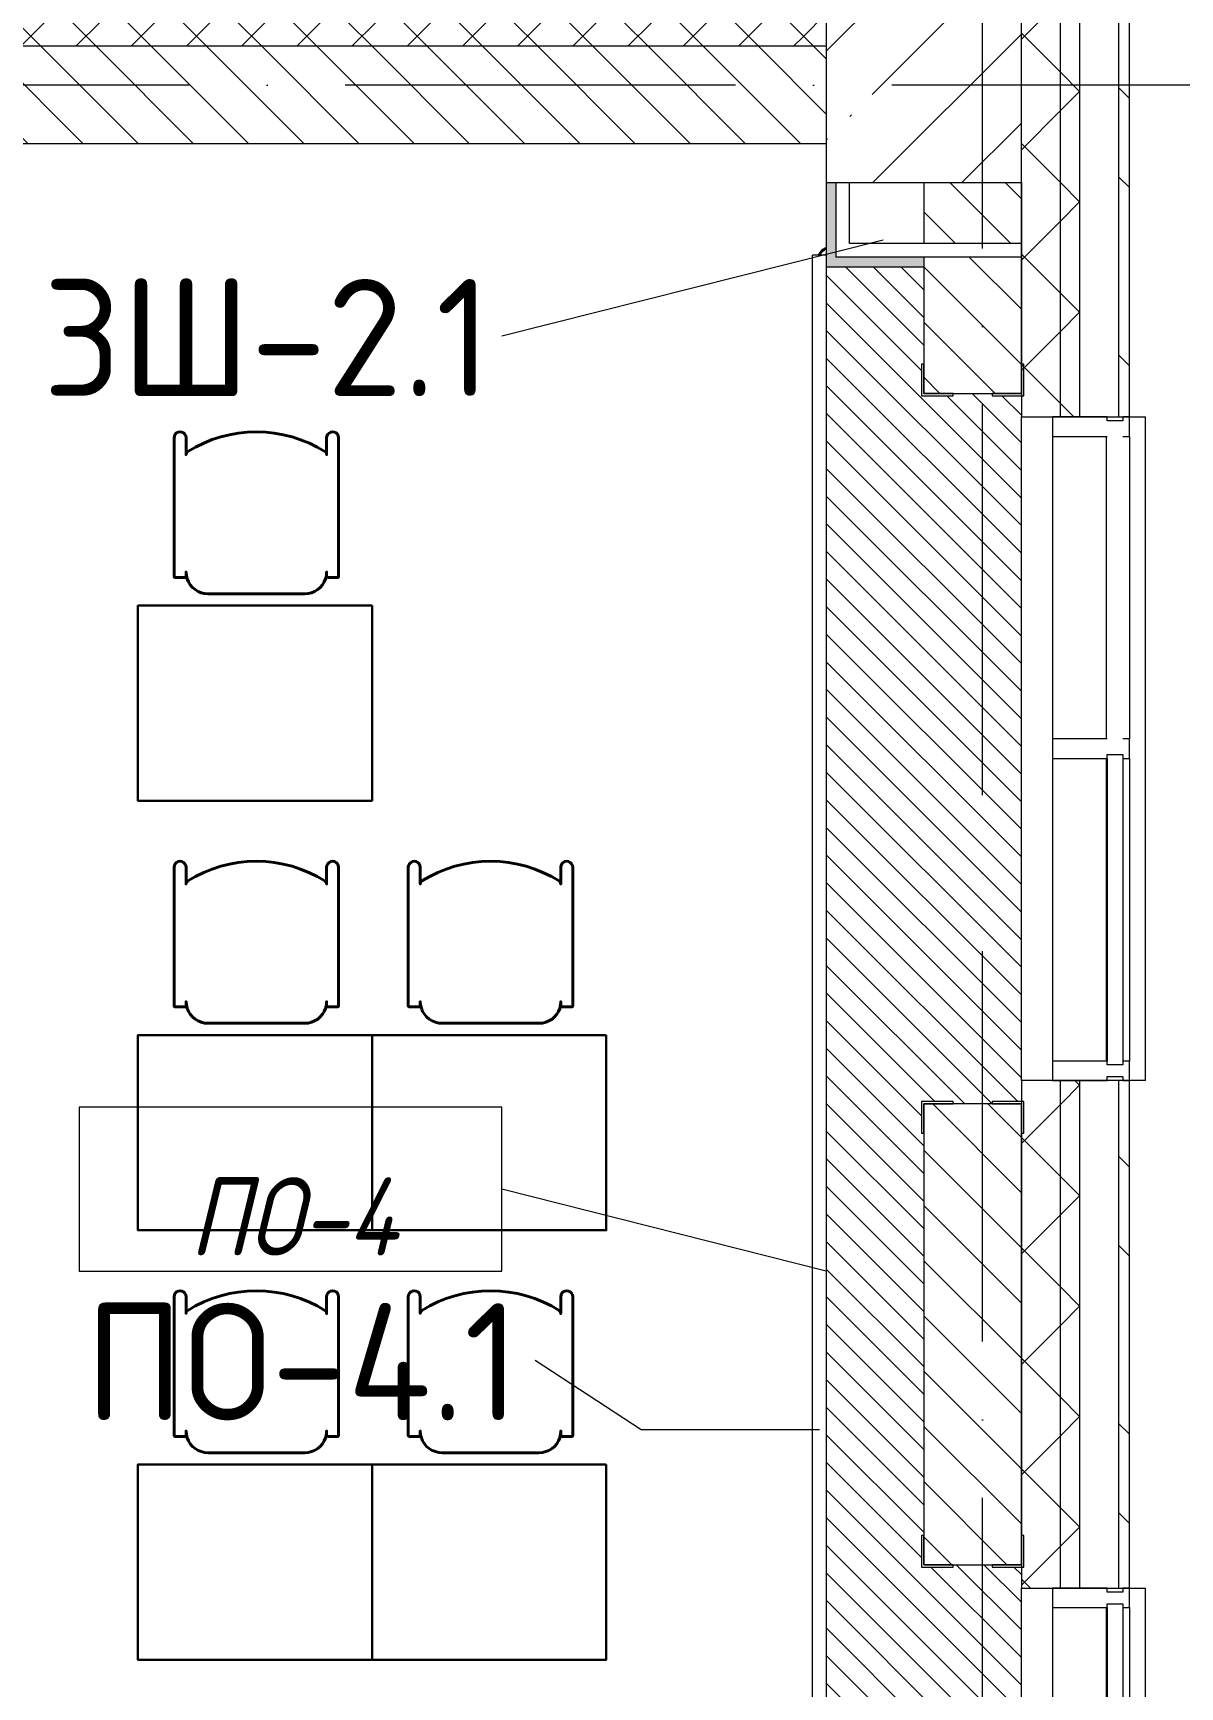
# Model space of a CAD drawing. Header units: millimetres. Extents: x -6467 to 105918, y -7090 to 92481.
# Drawn here: x 98718 to 101656, y 21228 to 25464 of the extents above; entities that cross this region are included whole.
import ezdxf

# ---------------------------------------------------------------- set-up
doc = ezdxf.new("R2010")
doc.units = ezdxf.units.MM
doc.linetypes.add('50_200_ШТРИХ_1Т_ш5_п1_п1_', pattern=[1400, 1000, -200, 0, -200])
for name, color, linetype, lineweight in [('A-FLOR', 7, 'Continuous', 9), ('A-FLOR-IDEN', 7, 'Continuous', 9), ('A-GLAZ', 7, 'Continuous', 5), ('A-GLAZ-CWMG', 7, 'Continuous', 9), ('A-GLAZ-CWMG-1', 7, 'Continuous', 20), ('A-WALL', 7, 'Continuous', 5), ('A-WALL-FNSH-1', 7, 'Continuous', 5), ('A-WALL-IDEN', 7, 'Continuous', 9), ('I-WALL', 7, 'Continuous', 5), ('S-COLS', 7, 'Continuous', 9), ('S-COLS-1', 7, 'Continuous', 5)]:
    doc.layers.add(name, color=color, linetype=linetype, lineweight=lineweight)
for name, color, linetype, lineweight, true_color in [('A-FLOR-PATT-1', 7, 'Continuous', 5, 0xd61c12), ('A-GENM-1', 7, 'Continuous', 9, 0xaaaaaa), ('A-GENM-2', 7, 'Continuous', 20, 0xaaaaaa), ('A-WALL-1', 7, 'Continuous', 5, 0x77b143), ('A-WALL-3', 7, 'Continuous', 5, 0x787878), ('мебель 2 этаж-1', 7, 'Continuous', 40, 0xaaaaaa), ('Оси-3', 7, '50_200_ШТРИХ_1Т_ш5_п1_п1_', 9, 0xaaaaaa), ('ТХ_функционал-2', 7, 'Continuous', 40, 0xaaaaaa), ('ТХ_функционал-9', 7, 'Continuous', 30, 0xaaaaaa)]:
    doc.layers.add(name, color=color, linetype=linetype, lineweight=lineweight, true_color=true_color)
doc.styles.add('GOST Common', font='GOST_Common.ttf', dxfattribs={"height": 300})
doc.styles.add('GOST Common_I', font='GOST_Common Italic.ttf', dxfattribs={"width": 0.9, "height": 200})
pattern_1 = [(135, (0, 0), (-70.71068, -70.71068), [])]
pattern_2 = [(45, (0, 0), (-141.42136, 141.42136), []), (135, (0, 0), (-141.42136, -141.42136), [])]
pattern_3 = [(45, (0, 0), (-70.71068, 70.71068), []), (135, (0, 0), (-70.71068, -70.71068), [])]

# ---------------------------------------------------------------- blocks, each defined once
blk = doc.blocks.new('BSC_Колонна _Прямоугольная - 500х500-V48-АИ_План этажа Радиаторы_2')
at = {"layer": 'S-COLS-1'}
h = blk.add_hatch(dxfattribs=at)
h.set_pattern_fill('FP_76', color=256, style=0, pattern_type=2)
h.set_pattern_definition([(45, (-101000, -25331.04), (-228.0985, 228.0985), []), (45, (-100771.9, -25331.04), (-228.0985, 228.0985), [403.225, -80.645, 6.706, -73.939])])
h.paths.add_polyline_path([(-250, -250), (250, -250), (250, 250), (-250, 250)])
for p, q in [((250, 250), (-250, 250)), ((-250, 250), (-250, -250)), ((250, -250), (250, 250)), ((-250, -250), (250, -250))]:
    blk.add_line(p, q, dxfattribs=at)
blk = doc.blocks.new('Прямоугольный импост - Импост структурный с накладкой - 180мм-22437098-АИ_План этажа Радиаторы_2')
at = {"layer": 'A-GLAZ-CWMG-1'}
for p, q in [((-50, 0), (-50, 17)), ((-50, 17), (0, 17)), ((-40, 0), (-50, 0)), ((-40, -40), (-40, 0)), ((0, 0), (-10, 0)), ((-10, 0), (-10, -40)), ((0, 17), (0, 0)), ((-50, -180), (-50, -40)), ((-50, -40), (-40, -40)), ((-10, -40), (0, -40)), ((0, -40), (0, -180)), ((0, -180), (-50, -180))]:
    blk.add_line(p, q, dxfattribs=at)
blk = doc.blocks.new('Прямоугольный импост - Импост структурный с накладкой - 180мм-22437089-АИ_План этажа Радиаторы_2')
at = {"layer": 'A-GLAZ-CWMG'}
for p, q in [((47650, 55111), (46050, 55111)), ((47650, 54931), (46050, 54931)), ((47650, 54914), (46050, 54914))]:
    blk.add_line(p, q, dxfattribs=at)
blk = doc.blocks.new('Прямоугольный импост - Импост структурный с накладкой - 180мм-22437111-АИ_План этажа Радиаторы_2')
at = {"layer": 'A-GLAZ-CWMG-1'}
for p, q in [((-50, 0), (-50, 17)), ((-50, 17), (0, 17)), ((0, 0), (-10, 0)), ((-10, 0), (-10, -40)), ((0, 17), (0, 0)), ((-50, -180), (-50, -40)), ((-10, -40), (0, -40)), ((0, -40), (0, -180)), ((0, -180), (-50, -180))]:
    blk.add_line(p, q, dxfattribs=at)
blk = doc.blocks.new('Прямоугольный импост - Импост структурный с накладкой - 180мм-V231-АИ_План этажа Радиаторы_2')
at = {"layer": 'A-GLAZ-CWMG'}
for p, q in [((49825, 55111), (49050, 55111)), ((49825, 54931), (49050, 54931)), ((49825, 54914), (49050, 54914))]:
    blk.add_line(p, q, dxfattribs=at)
blk = doc.blocks.new('Прямоугольный импост - Импост структурный с накладкой - 180мм-V232-АИ_План этажа Радиаторы_2')
at = {"layer": 'A-GLAZ-CWMG'}
for p, q in [((6637, 55111), (5862, 55111)), ((6637, 54914), (5862, 54914))]:
    blk.add_line(p, q, dxfattribs=at)
blk = doc.blocks.new('Прямоугольный импост - Импост структурный с накладкой - 180мм-V237-АИ_План этажа Радиаторы_2')
at = {"layer": 'A-GLAZ-CWMG-1'}
for p, q in [((-25, 0), (-25, 17)), ((-25, 17), (25, 17)), ((-15, 0), (-25, 0)), ((-15, -40), (-15, 0)), ((25, 17), (25, 0)), ((-25, -180), (-25, -40)), ((-25, -40), (-15, -40)), ((25, -40), (25, -180)), ((25, -180), (-25, -180))]:
    blk.add_line(p, q, dxfattribs=at)
blk = doc.blocks.new('Прямоугольный импост - Импост структурный с накладкой - 180мм-22437157-АИ_План этажа Радиаторы_2')
at = {"layer": 'A-GLAZ-CWMG-1'}
for p, q in [((0, 17), (-50, 17)), ((-50, 17), (-50, 0)), ((-50, 0), (-40, 0)), ((-40, 0), (-40, -40)), ((-10, -40), (-10, 0)), ((-10, 0), (0, 0)), ((0, 0), (0, 17)), ((-40, -40), (-50, -40)), ((-50, -40), (-50, -180)), ((0, -40), (-10, -40)), ((0, -180), (0, -40)), ((-50, -180), (0, -180))]:
    blk.add_line(p, q, dxfattribs=at)
blk = doc.blocks.new('Фахверк _газобетон торцы_419 - Фахверк _газобетон торцы_-25576765-АИ_План этажа Радиаторы_2')
at = {"layer": 'A-GENM-2'}
for p, q in [((89406, 11134.7), (89325, 11134.7)), ((89325, 11134.7), (89325, 11128.7)), ((89325, 11128.7), (89400, 11128.7)), ((89400, 11128.7), (89400, 11053.7)), ((89406, 11053.7), (89406, 11134.7)), ((89400, 11053.7), (89406, 11053.7)), ((89400, 10953.7), (89400, 10878.7)), ((89406, 10953.7), (89400, 10953.7)), ((89406, 10872.7), (89406, 10953.7)), ((89400, 10878.7), (89325, 10878.7)), ((89325, 10878.7), (89325, 10872.7)), ((89325, 10872.7), (89406, 10872.7))]:
    blk.add_line(p, q, dxfattribs=at)
blk = doc.blocks.new('Фахверк _газобетон торцы_420 - Фахверк _газобетон торцы_-25576791-АИ_План этажа Радиаторы_2')
at = {"layer": 'A-GENM-2'}
for p, q in [((89406, 11134.7), (89325, 11134.7)), ((89325, 11134.7), (89325, 11128.7)), ((89325, 11128.7), (89400, 11128.7)), ((89400, 11128.7), (89400, 11053.7)), ((89406, 11053.7), (89406, 11134.7)), ((89400, 11053.7), (89406, 11053.7)), ((89400, 10953.7), (89400, 10878.7)), ((89406, 10953.7), (89400, 10953.7)), ((89406, 10872.7), (89406, 10953.7)), ((89400, 10878.7), (89325, 10878.7)), ((89325, 10878.7), (89325, 10872.7)), ((89325, 10872.7), (89406, 10872.7))]:
    blk.add_line(p, q, dxfattribs=at)
blk = doc.blocks.new('Фахверк _газобетон торцы_421 - Фахверк _газобетон торцы_-25576811-АИ_План этажа Радиаторы_2')
at = {"layer": 'A-GENM-2'}
for p, q in [((89406, 11134.7), (89325, 11134.7)), ((89325, 11134.7), (89325, 11128.7)), ((89325, 11128.7), (89400, 11128.7)), ((89400, 11128.7), (89400, 11053.7)), ((89406, 11053.7), (89406, 11134.7)), ((89400, 11053.7), (89406, 11053.7)), ((89400, 10953.7), (89400, 10878.7)), ((89406, 10953.7), (89400, 10953.7)), ((89406, 10872.7), (89406, 10953.7)), ((89400, 10878.7), (89325, 10878.7)), ((89325, 10878.7), (89325, 10872.7)), ((89325, 10872.7), (89406, 10872.7))]:
    blk.add_line(p, q, dxfattribs=at)
blk = doc.blocks.new('Отлив_СКБ - Отлив витража-V389-АИ_План этажа Радиаторы_2')
at = {"layer": 'A-GLAZ'}
for p, q in [((0, 59), (0, 100)), ((1700, 100), (0, 100)), ((1700, 100), (1700, 59)), ((50, 2), (1650, 2)), ((1650, 0), (50, 0))]:
    blk.add_line(p, q, dxfattribs=at)
blk = doc.blocks.new('Отлив_СКБ - Отлив витража-V390-АИ_План этажа Радиаторы_2')
at = {"layer": 'A-GLAZ'}
for p, q in [((0, 59), (0, 100)), ((1700, 100), (0, 100)), ((1700, 100), (1700, 59)), ((875, 2), (1650, 2)), ((825, 0), (50, 0)), ((1650, 0), (875, 0))]:
    blk.add_line(p, q, dxfattribs=at)
blk = doc.blocks.new('мебель 2 этаж-28800768-АИ_План этажа Радиаторы_2')
at = {"layer": 'ТХ_функционал-2', "flags": 128}
for points in [[(101342.8, 26142.4), (101342.8, 25787.6), (101343.6, 25785.6), (101345.5, 25784.8), (101370.7, 25784.8), (101372.6, 25785.6), (101373.5, 25787.6), (101373.5, 25798.7), (101374.2, 25789.9), (101376.2, 25781.4), (101379.5, 25773.5), (101384.1, 25765.9), (101389.8, 25759.3), (101396.4, 25753.6), (101404, 25749), (101412.1, 25745.6), (101420.6, 25743.6), (101429.3, 25742.9), (101677.6, 25742.9), (101686.4, 25743.6), (101694.9, 25745.6), (101702.8, 25748.9), (101711, 25753.8), (101717.1, 25759.3), (101722.9, 25766), (101727.3, 25773.3), (101730.6, 25781.2), (101732.8, 25790.3), (101733.5, 25798.7), (101733.5, 25787.6), (101734.3, 25785.6), (101736.2, 25784.8), (101761.4, 25784.8), (101763.3, 25785.6), (101764.2, 25787.6), (101764.2, 26142.4), (101763.4, 26147.2), (101761.2, 26151.5), (101757.8, 26154.9), (101753.5, 26157.1), (101748.8, 26157.8), (101744.2, 26157.1), (101739.7, 26154.8), (101736.4, 26151.5), (101734.2, 26147.1), (101733.5, 26142.4), (101733.5, 26099.4), (101732.9, 26102.8), (101731.4, 26105.4), (101729.1, 26107.6), (101709.4, 26118.9), (101689.5, 26128.7), (101666.8, 26137.8), (101644.9, 26145), (101622.3, 26150.6), (101599.5, 26154.6), (101577.5, 26156.9), (101553.5, 26157.8), (101530.1, 26157), (101507.3, 26154.6), (101484.7, 26150.6), (101462.3, 26145), (101440.1, 26137.9), (101418.7, 26129.2), (101397.6, 26119), (101377.8, 26107.6), (101375.6, 26105.6), (101374, 26102.7), (101373.5, 26099.7), (101373.5, 26142.4), (101372.7, 26147.2), (101370.5, 26151.5), (101367.1, 26154.9), (101362.9, 26157), (101358.1, 26157.8), (101353.4, 26157.1), (101349.1, 26154.9), (101345.7, 26151.5), (101343.5, 26147.1)], [(101342.8, 25042.5), (101342.8, 24687.6), (101343.6, 24685.6), (101345.5, 24684.8), (101370.7, 24684.8), (101372.6, 24685.6), (101373.5, 24687.6), (101373.5, 24698.7), (101374.2, 24690), (101376.2, 24681.5), (101379.5, 24673.5), (101384.1, 24666), (101389.8, 24659.3), (101396.4, 24653.6), (101404, 24649), (101412.1, 24645.6), (101420.6, 24643.6), (101429.3, 24642.9), (101677.6, 24642.9), (101686.4, 24643.6), (101694.9, 24645.7), (101702.8, 24648.9), (101711, 24653.8), (101717.1, 24659.3), (101722.9, 24666), (101727.3, 24673.4), (101730.6, 24681.2), (101732.8, 24690.3), (101733.5, 24698.7), (101733.5, 24687.6), (101734.3, 24685.6), (101736.2, 24684.8), (101761.4, 24684.8), (101763.3, 24685.6), (101764.2, 24687.6), (101764.2, 25042.5), (101763.4, 25047.2), (101761.2, 25051.5), (101757.8, 25054.9), (101753.5, 25057.1), (101748.8, 25057.8), (101744.2, 25057.1), (101739.7, 25054.8), (101736.4, 25051.5), (101734.2, 25047.1), (101733.5, 25042.5), (101733.5, 24999.5), (101732.9, 25002.8), (101731.4, 25005.4), (101729.1, 25007.6), (101709.4, 25018.9), (101689.5, 25028.7), (101666.8, 25037.9), (101644.9, 25045), (101622.3, 25050.6), (101599.5, 25054.6), (101577.5, 25056.9), (101553.5, 25057.8), (101530.1, 25057), (101507.3, 25054.6), (101484.7, 25050.6), (101462.3, 25045.1), (101440.1, 25037.9), (101418.7, 25029.2), (101397.6, 25019), (101377.8, 25007.6), (101375.6, 25005.6), (101374, 25002.7), (101373.5, 24999.7), (101373.5, 25042.5), (101372.7, 25047.2), (101370.5, 25051.5), (101367.1, 25054.9), (101362.9, 25057.1), (101358.1, 25057.8), (101353.4, 25057.1), (101349.1, 25054.9), (101345.7, 25051.5), (101343.5, 25047.1)], [(101942.8, 25042.5), (101942.8, 24687.6), (101943.6, 24685.6), (101945.5, 24684.8), (101970.7, 24684.8), (101972.6, 24685.6), (101973.5, 24687.6), (101973.5, 24698.7), (101974.2, 24690), (101976.2, 24681.5), (101979.5, 24673.5), (101984.1, 24666), (101989.8, 24659.3), (101996.4, 24653.6), (102004, 24649), (102012.1, 24645.6), (102020.6, 24643.6), (102029.3, 24642.9), (102277.6, 24642.9), (102286.4, 24643.6), (102294.9, 24645.7), (102302.8, 24648.9), (102311, 24653.8), (102317.1, 24659.3), (102322.9, 24666), (102327.3, 24673.4), (102330.6, 24681.2), (102332.8, 24690.3), (102333.5, 24698.7), (102333.5, 24687.6), (102334.3, 24685.6), (102336.2, 24684.8), (102361.4, 24684.8), (102363.3, 24685.6), (102364.2, 24687.6), (102364.2, 25042.5), (102363.4, 25047.2), (102361.2, 25051.5), (102357.8, 25054.9), (102353.5, 25057.1), (102348.8, 25057.8), (102344.2, 25057.1), (102339.7, 25054.8), (102336.4, 25051.5), (102334.2, 25047.1), (102333.5, 25042.5), (102333.5, 24999.5), (102332.9, 25002.8), (102331.4, 25005.4), (102329.1, 25007.6), (102309.4, 25018.9), (102289.5, 25028.7), (102266.8, 25037.9), (102244.9, 25045), (102222.3, 25050.6), (102199.5, 25054.6), (102177.5, 25056.9), (102153.5, 25057.8), (102130.1, 25057), (102107.3, 25054.6), (102084.7, 25050.6), (102062.3, 25045.1), (102040.1, 25037.9), (102018.7, 25029.2), (101997.6, 25019), (101977.8, 25007.6), (101975.6, 25005.6), (101974, 25002.7), (101973.5, 24999.7), (101973.5, 25042.5), (101972.7, 25047.2), (101970.5, 25051.5), (101967.1, 25054.9), (101962.9, 25057.1), (101958.1, 25057.8), (101953.4, 25057.1), (101949.1, 25054.9), (101945.7, 25051.5), (101943.5, 25047.1)], [(101342.8, 23942.5), (101342.8, 23587.6), (101343.6, 23585.6), (101345.5, 23584.8), (101370.7, 23584.8), (101372.6, 23585.6), (101373.5, 23587.6), (101373.5, 23598.8), (101374.2, 23590), (101376.2, 23581.5), (101379.5, 23573.5), (101384.1, 23566), (101389.8, 23559.3), (101396.4, 23553.6), (101404, 23549), (101412.1, 23545.7), (101420.6, 23543.6), (101429.3, 23542.9), (101677.6, 23542.9), (101686.4, 23543.6), (101694.9, 23545.7), (101702.8, 23548.9), (101711, 23553.8), (101717.1, 23559.3), (101722.9, 23566), (101727.3, 23573.4), (101730.6, 23581.3), (101732.8, 23590.3), (101733.5, 23598.8), (101733.5, 23587.6), (101734.3, 23585.6), (101736.2, 23584.8), (101761.4, 23584.8), (101763.3, 23585.6), (101764.2, 23587.6), (101764.2, 23942.5), (101763.4, 23947.2), (101761.2, 23951.5), (101757.8, 23954.9), (101753.5, 23957.1), (101748.8, 23957.8), (101744.2, 23957.1), (101739.7, 23954.8), (101736.4, 23951.5), (101734.2, 23947.1), (101733.5, 23942.5), (101733.5, 23899.5), (101732.9, 23902.9), (101731.4, 23905.5), (101729.1, 23907.6), (101709.4, 23918.9), (101689.5, 23928.7), (101666.8, 23937.9), (101644.9, 23945), (101622.3, 23950.6), (101599.5, 23954.6), (101577.5, 23957), (101553.5, 23957.8), (101530.1, 23957), (101507.3, 23954.6), (101484.7, 23950.6), (101462.3, 23945.1), (101440.1, 23937.9), (101418.7, 23929.2), (101397.6, 23919), (101377.8, 23907.6), (101375.6, 23905.6), (101374, 23902.8), (101373.5, 23899.7), (101373.5, 23942.5), (101372.7, 23947.2), (101370.5, 23951.5), (101367.1, 23954.9), (101362.9, 23957.1), (101358.1, 23957.8), (101353.4, 23957.1), (101349.1, 23954.9), (101345.7, 23951.6), (101343.5, 23947.1)], [(101942.8, 23942.5), (101942.8, 23587.6), (101943.6, 23585.6), (101945.5, 23584.8), (101970.7, 23584.8), (101972.6, 23585.6), (101973.5, 23587.6), (101973.5, 23598.8), (101974.2, 23590), (101976.2, 23581.5), (101979.5, 23573.5), (101984.1, 23566), (101989.8, 23559.3), (101996.4, 23553.6), (102004, 23549), (102012.1, 23545.7), (102020.6, 23543.6), (102029.3, 23542.9), (102277.6, 23542.9), (102286.4, 23543.6), (102294.9, 23545.7), (102302.8, 23548.9), (102311, 23553.8), (102317.1, 23559.3), (102322.9, 23566), (102327.3, 23573.4), (102330.6, 23581.3), (102332.8, 23590.3), (102333.5, 23598.8), (102333.5, 23587.6), (102334.3, 23585.6), (102336.2, 23584.8), (102361.4, 23584.8), (102363.3, 23585.6), (102364.2, 23587.6), (102364.2, 23942.5), (102363.4, 23947.2), (102361.2, 23951.5), (102357.8, 23954.9), (102353.5, 23957.1), (102348.8, 23957.8), (102344.2, 23957.1), (102339.7, 23954.8), (102336.4, 23951.5), (102334.2, 23947.1), (102333.5, 23942.5), (102333.5, 23899.5), (102332.9, 23902.9), (102331.4, 23905.5), (102329.1, 23907.6), (102309.4, 23918.9), (102289.5, 23928.7), (102266.8, 23937.9), (102244.9, 23945), (102222.3, 23950.6), (102199.5, 23954.6), (102177.5, 23957), (102153.5, 23957.8), (102130.1, 23957), (102107.3, 23954.6), (102084.7, 23950.6), (102062.3, 23945.1), (102040.1, 23937.9), (102018.7, 23929.2), (101997.6, 23919), (101977.8, 23907.6), (101975.6, 23905.6), (101974, 23902.8), (101973.5, 23899.7), (101973.5, 23942.5), (101972.7, 23947.2), (101970.5, 23951.5), (101967.1, 23954.9), (101962.9, 23957.1), (101958.1, 23957.8), (101953.4, 23957.1), (101949.1, 23954.9), (101945.7, 23951.6), (101943.5, 23947.1)]]:
    blk.add_lwpolyline(points, close=True, dxfattribs=at)
at = {"layer": 'ТХ_функционал-2'}
blk.add_arc((103037.7, 26585.3), 50, 120.776, 148.2343, dxfattribs=at)
at = {"layer": 'ТХ_функционал-9', "flags": 128}
for points in [[(101850, 25712.9), (101250, 25712.9), (101250, 25212.9), (101850, 25212.9)], [(102450, 24612.9), (101850, 24612.9), (101250, 24612.9), (101250, 24112.9), (101850, 24112.9), (101850, 24612.9), (101850, 24112.9), (102450, 24112.9)], [(102450, 23512.9), (102450, 23012.9), (101850, 23012.9), (101850, 23512.9), (101250, 23512.9), (101250, 23012.9), (101850, 23012.9), (101850, 23512.9)]]:
    blk.add_lwpolyline(points, close=True, dxfattribs=at)
blk = doc.blocks.new('AAR_СКБ_Марка_Перекрытия_1 мм - Марка пола-27961726-АИ_План этажа Радиаторы_2')
at = {"layer": 'A-FLOR-IDEN'}
for p, q in [((2.723, 2.101), (-2.69, 2.101)), ((-2.69, 2.101), (-2.69, 0)), ((2.723, 0), (2.723, 2.101)), ((-2.69, 0), (2.723, 0))]:
    blk.add_line(p, q, dxfattribs=at)

msp = doc.modelspace()

# ---------------------------------------------------------------- hatches: boundary and pattern name
at = {"layer": 'A-FLOR-PATT-1'}
h = msp.add_hatch(dxfattribs=at)
h.set_pattern_fill('FP_301', color=256, style=0, pattern_type=2)
h.set_pattern_definition([(315, (101000, 22331.04), (35.3553, 35.3553), [])])
h.paths.add_polyline_path([(101075, 19721), (101175, 19721), (101175, 19727), (101250, 19727), (101249.1, 21535), (101175, 21535), (101175, 21541), (101075, 21541), (101075, 21535), (100994, 21535), (100994, 21616), (101000, 21616), (101000, 22646), (100994, 22646), (100994, 22727), (101075, 22727), (101075, 22721), (101175, 22721), (101175, 22727), (101250, 22727), (101250, 24535), (101175, 24535), (101175, 24541), (101075, 24541), (101075, 24535), (100994, 24535), (100994, 24616), (101000, 24616), (101000, 24865), (100750, 24865), (100750, 19801), (101000, 19801), (101000, 19727), (101075, 19727)])
at = {"layer": 'A-WALL'}
h = msp.add_hatch(dxfattribs=at)
h.set_pattern_fill('FP_125', color=256, style=0, pattern_type=2)
h.set_pattern_definition(pattern_2)
h.paths.add_polyline_path([(101350, -2019), (101350, -1129), (101250, -1129), (101250, -2019)])
h.paths.add_polyline_path([(101350, 571), (101350, 1766), (101250, 1766), (101250, 571)])
h.paths.add_polyline_path([(101250, 3466), (101350, 3466), (101350, 4766), (101250, 4766), (101250, 3911.6)])
h.paths.add_polyline_path([(101350, 6466), (101350, 7781), (101250, 7781), (101250, 6466)])
h.paths.add_polyline_path([(101250, 9481), (101350, 9481), (101350, 10781), (101250, 10781), (101250, 9543)])
h.paths.add_polyline_path([(101350, 12481), (101350, 13781), (101250, 13781), (101250, 12481)])
h.paths.add_polyline_path([(101350, 15481), (101350, 16781), (101250, 16781), (101250, 15481)])
h.paths.add_polyline_path([(101250, 18481), (101350, 18481), (101350, 19781), (101250, 19781), (101250, 18694.1)])
h.paths.add_polyline_path([(101350, 21481), (101350, 22781), (101250, 22781), (101250, 21481)])
h.paths.add_polyline_path([(101350, 24481), (101350, 25781), (101250, 25781), (101250, 24481)])
h.paths.add_polyline_path([(101350, 27481), (101350, 28781), (101250, 28781), (101250, 27481)])
h.paths.add_polyline_path([(101350, 30481), (101350, 31781), (101250, 31781), (101250, 30481)])
h.paths.add_polyline_path([(101250, 33481), (101350, 33481), (101350, 34781), (101250, 34781), (101250, 34081)])
h.paths.add_polyline_path([(101250, 36481), (101350, 36481), (101350, 37881), (101250, 37881), (101250, 36996.3)])
h.paths.add_polyline_path([(101350, 39581), (101350, 40671), (101250, 40671), (101250, 39581)])
h.paths.add_polyline_path([(101350, 42371), (101350, 43781), (101250, 43781), (101250, 42371)])
h.paths.add_polyline_path([(101350, 45481), (101350, 47071), (101250, 47071), (101250, 45481)])
h = msp.add_hatch(dxfattribs=at)
h.set_pattern_fill('FP_125', color=256, style=0, pattern_type=2)
h.set_pattern_definition(pattern_2)
h.paths.add_polyline_path([(101350, -2069), (101400, -2069), (101400, -1129), (101350, -1129), (101350, -2019)])
h.paths.add_polyline_path([(101400, 571), (101400, 1766), (101350, 1766), (101350, 571)])
h.paths.add_polyline_path([(101400, 3466), (101400, 4766), (101350, 4766), (101350, 3466)])
h.paths.add_polyline_path([(101350, 6466), (101400, 6466), (101400, 7781), (101350, 7781), (101350, 6727.3)])
h.paths.add_polyline_path([(101350, 9481), (101400, 9481), (101400, 10781), (101350, 10781), (101350, 9543)])
h.paths.add_polyline_path([(101400, 12481), (101400, 13781), (101350, 13781), (101350, 12481)])
h.paths.add_polyline_path([(101400, 15481), (101400, 16781), (101350, 16781), (101350, 15481)])
h.paths.add_polyline_path([(101350, 18481), (101400, 18481), (101400, 19781), (101350, 19781), (101350, 18694.1)])
h.paths.add_polyline_path([(101350, 21481), (101400, 21481), (101400, 22781), (101350, 22781), (101350, 21509.8)])
h.paths.add_polyline_path([(101400, 24481), (101400, 25781), (101350, 25781), (101350, 24481)])
h.paths.add_polyline_path([(101350, 27481), (101400, 27481), (101400, 28781), (101350, 28781), (101350, 27845.2)])
h.paths.add_polyline_path([(101350, 30481), (101400, 30481), (101400, 31781), (101350, 31781), (101350, 30660.9)])
h.paths.add_polyline_path([(101400, 33481), (101400, 34781), (101350, 34781), (101350, 33481)])
h.paths.add_polyline_path([(101400, 36481), (101400, 37881), (101350, 37881), (101350, 36481)])
h.paths.add_polyline_path([(101400, 39581), (101400, 40671), (101350, 40671), (101350, 39581)])
h.paths.add_polyline_path([(101400, 42371), (101400, 43781), (101350, 43781), (101350, 42371)])
h.paths.add_polyline_path([(101350, 45481), (101400, 45481), (101400, 47071), (101350, 47071), (101350, 46147.4)])
at = {"layer": 'A-WALL-1'}
for points in [[(100775, 24865), (100775, 25081), (100750, 25081), (100750, 24865)], [(100775, 24865), (101000, 24865), (101000, 24890), (100775, 24890)]]:
    msp.add_hatch(color=256, dxfattribs=at).paths.add_polyline_path(points)
at = {"layer": 'A-WALL-3'}
h = msp.add_hatch(dxfattribs=at)
h.set_pattern_fill('FP_124', color=256, style=0, pattern_type=2)
h.set_pattern_definition([(135, (0, 0), (-342.1478, -342.1478), []), (135, (228.1, 0), (-342.1478, -342.1478), [])])
h.paths.add_polyline_path([(101500, -2196), (101527, -2196), (101527, -1129), (101500, -1129), (101500, -2169)])
h.paths.add_polyline_path([(101527, 571), (101527, 1766), (101500, 1766), (101500, 571)])
h.paths.add_polyline_path([(101500, 3466), (101527, 3466), (101527, 4766), (101500, 4766), (101500, 3911.6)])
h.paths.add_polyline_path([(101527, 6466), (101527, 7781), (101500, 7781), (101500, 6466)])
h.paths.add_polyline_path([(101500, 9481), (101527, 9481), (101527, 10781), (101500, 10781), (101500, 9543)])
h.paths.add_polyline_path([(101527, 12481), (101527, 13781), (101500, 13781), (101500, 12481)])
h.paths.add_polyline_path([(101527, 15481), (101527, 16781), (101500, 16781), (101500, 15481)])
h.paths.add_polyline_path([(101527, 18481), (101527, 19781), (101500, 19781), (101500, 18481)])
h.paths.add_polyline_path([(101527, 21481), (101527, 22781), (101500, 22781), (101500, 21481)])
h.paths.add_polyline_path([(101527, 24481), (101527, 25781), (101500, 25781), (101500, 24481)])
h.paths.add_polyline_path([(101527, 27481), (101527, 28781), (101500, 28781), (101500, 27481)])
h.paths.add_polyline_path([(101527, 30481), (101527, 31781), (101500, 31781), (101500, 30481)])
h.paths.add_polyline_path([(101500, 33481), (101527, 33481), (101527, 34781), (101500, 34781), (101500, 34180.6)])
h.paths.add_polyline_path([(101527, 36481), (101527, 37881), (101500, 37881), (101500, 36481)])
h.paths.add_polyline_path([(101527, 39581), (101527, 40671), (101500, 40671), (101500, 39581)])
h.paths.add_polyline_path([(101527, 42371), (101527, 43781), (101500, 43781), (101500, 42371)])
h.paths.add_polyline_path([(101527, 45481), (101527, 47071), (101500, 47071), (101500, 45481)])
h = msp.add_hatch(dxfattribs=at)
h.set_pattern_fill('FP_52', color=256, style=0, pattern_type=2)
h.set_pattern_definition(pattern_3)
h.paths.add_polyline_path([(100750, 25431), (100750, 25616), (100690, 25616), (100690, 25431)])
h = msp.add_hatch(dxfattribs=at)
h.set_pattern_fill('FP_52', color=256, style=0, pattern_type=2)
h.set_pattern_definition(pattern_3)
h.paths.add_polyline_path([(100680, 25431), (100690, 25431), (100690, 25491), (93750, 25491), (93750, 25431), (99166.3, 25431)])
at = {"layer": 'I-WALL'}
h = msp.add_hatch(dxfattribs=at)
h.set_pattern_fill('FP_2', color=256, style=0, pattern_type=2)
h.set_pattern_definition(pattern_1)
h.paths.add_polyline_path([(101000, 16581), (101250, 16582.3), (101250, 16721), (101000, 16721), (101000, 16582.3)])
h.paths.add_polyline_path([(101250, 18541), (101250, 19081), (101000, 19081), (101000, 18541), (101242.6, 18541)])
h.paths.add_polyline_path([(101242.6, 19581), (101250, 19581), (101250, 19721), (101000, 19721), (101000, 19581), (101220.3, 19581)])
h.paths.add_polyline_path([(101000, 21541), (101250, 21541), (101250, 22721), (101000, 22721), (101000, 22213.8)])
h.paths.add_polyline_path([(101000, 24541), (101250, 24541), (101250, 24890), (101000, 24890), (101000, 24865)])
h.paths.add_polyline_path([(101000, 24925), (101250, 24925), (101250, 25081), (101000, 25081), (101000, 25029.5)])
h.paths.add_polyline_path([(101000, 25581), (101250, 25581), (101250, 25721), (101000, 25721)])
h.paths.add_polyline_path([(101250, 27541), (101250, 28081), (101000, 28081), (101000, 27541), (101242.6, 27541)])
h.paths.add_polyline_path([(101195.3, 28581), (101250, 28581), (101250, 28721), (101000, 28721), (101000, 28581)])
h.paths.add_polyline_path([(101242.6, 30541), (101250, 30541), (101250, 31721), (101000, 31721), (101000, 30541)])
h.paths.add_polyline_path([(101000, 33541), (101250, 33541), (101250, 34081), (101000, 34081), (101000, 33828.6)])
h.paths.add_polyline_path([(101195.3, 34581), (101250, 34581), (101250, 34721), (101000, 34721), (101000, 34581), (101185.2, 34581)])
h.paths.add_polyline_path([(101000, 36541), (101250, 36541), (101250, 37081), (101000, 37081), (101000, 36996.3)])
h.paths.add_polyline_path([(101029.9, 37581), (101250, 37581), (101250, 37722.1), (101000, 37722.1), (101000, 37581)])
h.paths.add_polyline_path([(101242.6, 37757.1), (101250, 37757.1), (101250, 37821), (101000, 37821), (101000, 37757.1)])
h.paths.add_polyline_path([(101000, 39641), (101250, 39641), (101250, 40612.8), (101000, 40612.8), (101000, 39812)])
h.paths.add_polyline_path([(101153.3, 42931), (101250, 42931), (101250, 43721), (101000, 43721), (101000, 42931)])
h.paths.add_polyline_path([(101250, 45541), (101250, 46281), (101000, 46281), (101000, 45541)])
h = msp.add_hatch(dxfattribs=at)
h.set_pattern_fill('FP_2', color=256, style=0, pattern_type=2)
h.set_pattern_definition(pattern_1)
h.paths.add_polyline_path([(99166.3, 25181), (100750, 25181), (100750, 25431), (93750, 25431), (93750, 25181), (95844.3, 25181)])

# ---------------------------------------------------------------- linework, layer by layer
at = {"layer": 'A-FLOR'}
for p, q in [((100750, 24865), (100750, 19801)), ((101250, 22781), (101250, 24481)), ((101250, 19781), (101250, 21481))]:
    msp.add_line(p, q, dxfattribs=at)
at = {"layer": 'A-FLOR-IDEN'}
msp.add_line((100750, 22293), (99919, 22503.2), dxfattribs=at)
at = {"layer": 'A-WALL'}
for p, q in [((101350, 24481), (101350, 25781)), ((101400, 24481), (101400, 25781)), ((101500, 24481), (101500, 25781)), ((93820, 25431), (100750, 25431)), ((93750, 25181), (100750, 25181)), ((100775, 25081), (100775, 24890)), ((100810, 24925), (100810, 25081)), ((101000, 25081), (101000, 24925)), ((101250, 24541), (101250, 25081)), ((101250, 24925), (100810, 24925)), ((100715, 19861), (100715, 24895)), ((100750, 24895), (100715, 24895)), ((101250, 24890), (100775, 24890)), ((101000, 24890), (101000, 24541)), ((101000, 24541), (101250, 24541)), ((101350, 21481), (101350, 22781)), ((101400, 21481), (101400, 22781)), ((101500, 21481), (101500, 22781)), ((101000, 22721), (101000, 21541)), ((101250, 22721), (101000, 22721)), ((101250, 21541), (101250, 22721)), ((101000, 21541), (101250, 21541))]:
    msp.add_line(p, q, dxfattribs=at)
at = {"layer": 'A-WALL-FNSH-1'}
for p, q in [((101527, 24481), (101527, 25781)), ((100750, 25081), (100750, 24865)), ((101250, 25081), (101250, 24481)), ((100750, 24865), (101000, 24865)), ((101250, 24481), (101527, 24481)), ((101250, 22781), (101250, 21481)), ((101527, 22781), (101250, 22781)), ((101527, 21481), (101527, 22781)), ((101250, 21481), (101527, 21481))]:
    msp.add_line(p, q, dxfattribs=at)
at = {"layer": 'A-WALL-IDEN'}
for p, q in [((100895.6, 24933.6), (99919, 24687.6)), ((100275.5, 21886.1), (100004.3, 22064.1)), ((100732.5, 21886.1), (100275.5, 21886.1))]:
    msp.add_line(p, q, dxfattribs=at)
at = {"layer": 'Оси-3'}
for p, q in [((101150, -5889.7), (101150, 91281)), ((104718, 25331), (91979.1, 25331))]:
    msp.add_line(p, q, dxfattribs=at)

# ---------------------------------------------------------------- block references
at = {"layer": 'A-FLOR-IDEN', "xscale": 199.9999999999999, "yscale": 199.9999999999999, "zscale": 199.9999999999999}
msp.add_blockref('AAR_СКБ_Марка_Перекрытия_1 мм - Марка пола-27961726-АИ_План этажа Радиаторы_2', (99374.3, 22293), dxfattribs=at)
at = {"layer": 'A-GENM-1'}
for name, p, rotation in [('Фахверк _газобетон торцы_421 - Фахверк _газобетон торцы_-25576811-АИ_План этажа Радиаторы_2', (90121.3, 113941), 270.0000000000004), ('Фахверк _газобетон торцы_420 - Фахверк _газобетон торцы_-25576791-АИ_План этажа Радиаторы_2', (112128.7, -66679), 90.00000000000006), ('Фахверк _газобетон торцы_419 - Фахверк _газобетон торцы_-25576765-АИ_План этажа Радиаторы_2', (90121.3, 110941), 270.0000000000004)]:
    msp.add_blockref(name, p, dxfattribs=dict(at, rotation=rotation))
at = {"layer": 'A-GLAZ', "rotation": 269.9999999999995}
for name, p in [('Отлив_СКБ - Отлив витража-V390-АИ_План этажа Радиаторы_2', (101468, 24481)), ('Отлив_СКБ - Отлив витража-V389-АИ_План этажа Радиаторы_2', (101468, 21481))]:
    msp.add_blockref(name, p, dxfattribs=at)
at = {"layer": 'A-GLAZ-CWMG', "extrusion": (0, 0, -1), "rotation": 90.00000000000169}
for name, p in [('Прямоугольный импост - Импост структурный с накладкой - 180мм-22437111-АИ_План этажа Радиаторы_2', (-101510, 24481)), ('Прямоугольный импост - Импост структурный с накладкой - 180мм-V237-АИ_План этажа Радиаторы_2', (-101510, 23631)), ('Прямоугольный импост - Импост структурный с накладкой - 180мм-22437098-АИ_План этажа Радиаторы_2', (-101510, 21481))]:
    msp.add_blockref(name, p, dxfattribs=at)
at = {"layer": 'A-GLAZ-CWMG'}
for name, p, rotation in [('Прямоугольный импост - Импост структурный с накладкой - 180мм-V232-АИ_План этажа Радиаторы_2', (156441, 17794), 89.99999999999942), ('Прямоугольный импост - Импост структурный с накладкой - 180мм-V231-АИ_План этажа Радиаторы_2', (156441, -26219), 90.00000000000058), ('Прямоугольный импост - Импост структурный с накладкой - 180мм-22437157-АИ_План этажа Радиаторы_2', (101510, 22781), 269.9999999999984), ('Прямоугольный импост - Импост структурный с накладкой - 180мм-22437089-АИ_План этажа Радиаторы_2', (156441, -26219), 90)]:
    msp.add_blockref(name, p, dxfattribs=dict(at, rotation=rotation))
at = {"layer": 'S-COLS'}
msp.add_blockref('BSC_Колонна _Прямоугольная - 500х500-V48-АИ_План этажа Радиаторы_2', (101000, 25331), dxfattribs=at)
at = {"layer": 'мебель 2 этаж-1'}
msp.add_blockref('мебель 2 этаж-28800768-АИ_План этажа Радиаторы_2', (-2263.5, -1715.2), dxfattribs=at)

# ---------------------------------------------------------------- texts
at = {"layer": 'A-FLOR-IDEN', "insert": (99384.5, 22432.8), "char_height": 200, "width": 572.4, "attachment_point": 5, "line_spacing_factor": 1.022766, "style": 'GOST Common_I'}
msp.add_mtext('\\pt180,360,540,720,900,1080,1260,1440,1620,1800,1980,2160,2340,2520,2700,2880,3060,3240,3420,3600,3780,3960,4140,4320,4500,4680,4860,5040,5220,5400,5580,5760;ПО-4', dxfattribs=at)
at = {"layer": 'A-WALL-IDEN', "char_height": 300, "attachment_point": 2, "line_spacing_factor": 1.022766, "style": 'GOST Common'}
for s, insert, width in [('\\pt80.001,159.999,240,320.001,399.999,480,560.001,639.999,720,800.001,879.999,960,1040.001,1119.999,1200,1280.001,1359.999,1440,1520.001,1599.999,1680,1760.001,1839.999,1920,2000.001,2079.999,2160,2240.001,2319.999,2400,2480.001,2559.999;ЗШ-2.1', (99318, 24834.1), 1190), ('\\pt80.001,159.999,240,320.001,399.999,480,560.001,639.999,720,800.001,879.999,960,1040.001,1119.999,1200,1280.001,1359.999,1440,1520.001,1599.999,1680,1760.001,1839.999,1920,2000.001,2079.999,2160,2240.001,2319.999,2400,2480.001,2559.999;ПО-4.1', (99408.3, 22210.6), 1178)]:
    msp.add_mtext(s, dxfattribs=dict(at, insert=insert, width=width))

doc.saveas('drawing.dxf')
